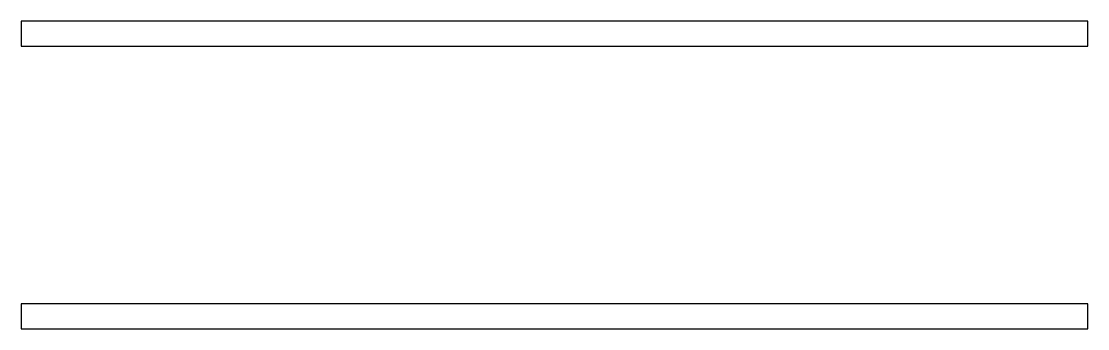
# Model space of a CAD drawing. Header units: millimetres. Extents: x 53 to 879, y 9 to 248.
import ezdxf

# ---------------------------------------------------------------- set-up
doc = ezdxf.new("R2010")
doc.units = ezdxf.units.MM
doc.layers.add('TOP_POCKET_6p35', color=7, linetype='Continuous')

msp = doc.modelspace()

# ---------------------------------------------------------------- linework, layer by layer
at = {"layer": 'TOP_POCKET_6p35'}
for points in [[(52.9, 228.4), (879.1, 228.4), (879.1, 247.6), (52.9, 247.6)], [(52.9, 9.4), (879.1, 9.4), (879.1, 28.6), (52.9, 28.6)]]:
    msp.add_lwpolyline(points, close=True, dxfattribs=at)

doc.saveas('drawing.dxf')
